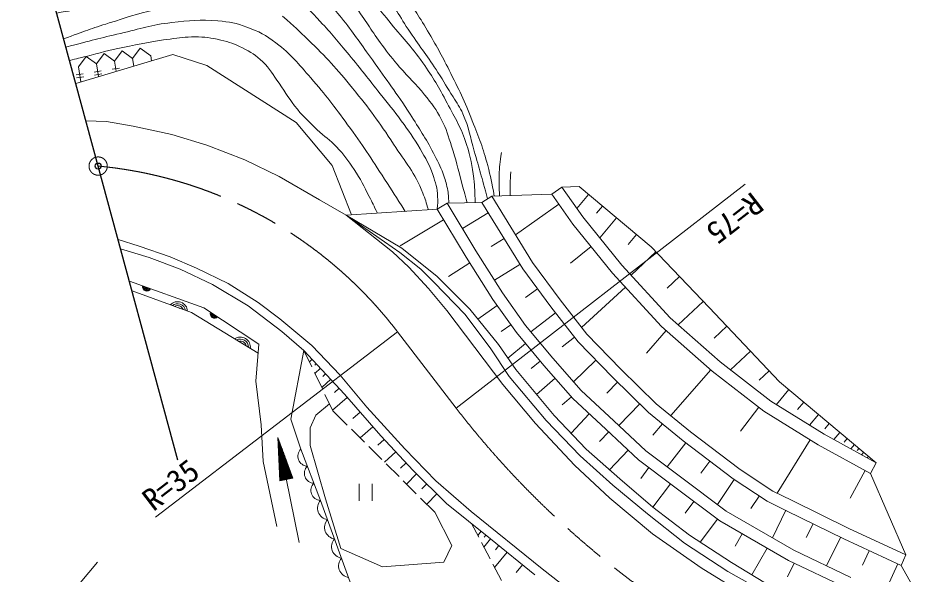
# Model space of a CAD drawing. Units: millimetres, scale not verified. Extents: x 40000 to 680000, y 20000 to 380000.
# Drawn here: x 79108 to 153830, y 275150 to 320835 of the extents above; entities that cross this region are included whole.
import ezdxf
from ezdxf.enums import TextEntityAlignment as Align

# ---------------------------------------------------------------- set-up
doc = ezdxf.new("R2010")
doc.units = ezdxf.units.MM
doc.header["$LTSCALE"] = 1000
doc.header["$PDMODE"] = 32
doc.header["$PDSIZE"] = 500
doc.linetypes.add('CHAIN', pattern=[18.5, 12, -1.5, 3.5, -1.5])
for name, color, linetype, lineweight in [('M-BMK', 2, 'CHAIN', 13), ('M-BMK-OTRS', 5, 'Continuous', 25), ('M-STR-HTXT', 7, 'Continuous', 13), ('M-WORK', 1, 'Continuous', 13)]:
    doc.layers.add(name, color=color, linetype=linetype, lineweight=lineweight)
doc.layers.add('M-OTRS', color=6, linetype='Continuous')
doc.styles.add('ＭＳ ゴシック', font='')
doc.styles.get('ＭＳ ゴシック').set_extended_font_data('MS Gothic')

msp = doc.modelspace()

# ---------------------------------------------------------------- linework, layer by layer
at = {"layer": 'M-BMK'}
msp.add_line((110234, 295091), (115047, 288822), dxfattribs=at)
msp.add_circle((85668, 308698), 750, dxfattribs=at)
for centre, radius, start, end in [((82417, 273849), 35000, 37.36686, 84.67184), ((174390, 334686), 75000, 217.69929, 287.42829)]:
    msp.add_arc(centre, radius, start, end, dxfattribs=at)
at = {"layer": 'M-BMK-OTRS'}
for p, q in [((85668, 308698), (79119, 332825)), ((92216, 284571), (85668, 308698))]:
    msp.add_line(p, q, dxfattribs=at)
at = {"layer": 'M-OTRS'}
msp.add_point((85668, 308698), dxfattribs=at)
at = {"layer": 'M-STR-HTXT'}
for p, q in [((115047, 288822), (138751, 307211)), ((110234, 295091), (90385, 279892)), ((85624, 276173), (77163, 266253))]:
    msp.add_line(p, q, dxfattribs=at)
at = {"layer": 'M-WORK'}
for p, q in [((89128, 318388), (88500, 317533)), ((89128, 318388), (89983, 317760)), ((83825, 315486), (91792, 317864)), ((84680, 317705), (84052, 316850)), ((84680, 317705), (85535, 317078)), ((86162, 317933), (85535, 317078)), ((86162, 317933), (87017, 317305)), ((87645, 318160), (87017, 317305)), ((87645, 318160), (88500, 317533)), ((89983, 317760), (90047, 317343)), ((91792, 317864), (94590, 316958)), ((84052, 316850), (84242, 315614)), ((85535, 317078), (85694, 316043)), ((87017, 317305), (87145, 316477)), ((88500, 317533), (88596, 316910)), ((94590, 316958), (101916, 312270)), ((84444, 316278), (83851, 316187)), ((85926, 316505), (85333, 316414)), ((85964, 316258), (85371, 316167)), ((87409, 316733), (86816, 316642)), ((84482, 316031), (83888, 315940)), ((84656, 312425), (86342, 312344)), ((86342, 312344), (88553, 311971)), ((88553, 311971), (91723, 311278)), ((101916, 312270), (104873, 308753)), ((91723, 311278), (94574, 310426)), ((94574, 310426), (97717, 309200)), ((97717, 309200), (100515, 307842)), ((104873, 308753), (106448, 304698)), ((100515, 307842), (103845, 305924)), ((122900, 306387), (117965, 306215)), ((122900, 306387), (123717, 306964)), ((124632, 303936), (122900, 306387)), ((123717, 306964), (125134, 307013)), ((125430, 304539), (123717, 306964)), ((125901, 306372), (124945, 305226)), ((125134, 307013), (131052, 302075)), ((103845, 305924), (106029, 304672)), ((113489, 305151), (114301, 305644)), ((117156, 305717), (114301, 305644)), ((114301, 305644), (116671, 301733)), ((117156, 305717), (117965, 306215)), ((120512, 300256), (117156, 305717)), ((121301, 300788), (117965, 306215)), ((106029, 304672), (113489, 305151)), ((113489, 305151), (115864, 301233)), ((123477, 305570), (119910, 303050)), ((127048, 305416), (126570, 304842)), ((106029, 304672), (110585, 301954)), ((106029, 304672), (110437, 301613)), ((109820, 301670), (106029, 304672)), ((114007, 304296), (110454, 302142)), ((117679, 304866), (115562, 303564)), ((128640, 300566), (125430, 304539)), ((128195, 304459), (126823, 302815)), ((127882, 299913), (124632, 303936)), ((89021, 302125), (87301, 302680)), ((118981, 302748), (117922, 302097)), ((129839, 303088), (129153, 302266)), ((87509, 301914), (89847, 301193)), ((91579, 301246), (89021, 302125)), ((110585, 301954), (113489, 299636)), ((126119, 302095), (124420, 300723)), ((131052, 302075), (135821, 297094)), ((89847, 301193), (92405, 300234)), ((93737, 300313), (91579, 301246)), ((111165, 300409), (109820, 301670)), ((110437, 301613), (112142, 300228)), ((115864, 301233), (118066, 297752)), ((116671, 301733), (118856, 298280)), ((131439, 301669), (129401, 299734)), ((112764, 298650), (111165, 300409)), ((116170, 300749), (114414, 299638)), ((120283, 300630), (118185, 299341)), ((123574, 297713), (121301, 300788)), ((132606, 296233), (128640, 300566)), ((92405, 300234), (95042, 298981)), ((96348, 299061), (93737, 300313)), ((112142, 300228), (113226, 299162)), ((113489, 299636), (116179, 296946)), ((122817, 297139), (120512, 300256)), ((131905, 295517), (127882, 299913)), ((95042, 298981), (97973, 297223)), ((98799, 297490), (96348, 299061)), ((113226, 299162), (115783, 296516)), ((133373, 299631), (132354, 298664)), ((114282, 296852), (112764, 298650)), ((118856, 298280), (120738, 295613)), ((121715, 298629), (120725, 297897)), ((128936, 298761), (125328, 295458)), ((100584, 296158), (98799, 297490)), ((118066, 297752), (119984, 295035)), ((125772, 294887), (123574, 297713)), ((135307, 297594), (133264, 295654)), ((97973, 297223), (100743, 295119)), ((118878, 290778), (114282, 296852)), ((116179, 296946), (118524, 294042)), ((118417, 297254), (116833, 296136)), ((123191, 296658), (121175, 295090)), ((125055, 294262), (122817, 297139)), ((135821, 297094), (141575, 290993)), ((103194, 293973), (100584, 296158)), ((115783, 296516), (117897, 293710)), ((136697, 292640), (132606, 296233)), ((119535, 295670), (118743, 295111)), ((120738, 295613), (122970, 292935)), ((132277, 295191), (130663, 293353)), ((136061, 291868), (131905, 295517)), ((137247, 295551), (136226, 294581)), ((100743, 295119), (102555, 293573)), ((119984, 295035), (122249, 292317)), ((124759, 294642), (123751, 293858)), ((128551, 292030), (125772, 294887)), ((98600, 291054), (98849, 294091)), ((105539, 291522), (103194, 293973)), ((117897, 293710), (119406, 291419)), ((118524, 294042), (119936, 291991)), ((120727, 294143), (119283, 292939)), ((127879, 291358), (125055, 294262)), ((101466, 287931), (102555, 293573)), ((102555, 293573), (105875, 289987)), ((102555, 293573), (103203, 292217)), ((122970, 292935), (125301, 290290)), ((139187, 293508), (137565, 291968)), ((103234, 292840), (103007, 292629)), ((103574, 292473), (103460, 292367)), ((121931, 292698), (121209, 292096)), ((122249, 292317), (124620, 289626)), ((126500, 292776), (124675, 291001)), ((140868, 289413), (136697, 292640)), ((103419, 291766), (104066, 290413)), ((103914, 292106), (103458, 291684)), ((104335, 291650), (104108, 291439)), ((107723, 288911), (105539, 291522)), ((119406, 291419), (122425, 287813)), ((119936, 291991), (123079, 288234)), ((131470, 289189), (128551, 292030)), ((135952, 291963), (132658, 288212)), ((140297, 288591), (136061, 291868)), ((140727, 291886), (139916, 291116)), ((99044, 287449), (98600, 291054)), ((104757, 291195), (104019, 290511)), ((121555, 287581), (118878, 290778)), ((123164, 291279), (121649, 289943)), ((128286, 290961), (127399, 290049)), ((130836, 288481), (127879, 291358)), ((141575, 290993), (149514, 284353)), ((104281, 289962), (104929, 288606)), ((105441, 290456), (105071, 290115)), ((105875, 289987), (108859, 286550)), ((125301, 290290), (127986, 287789)), ((142346, 290348), (141326, 289128)), ((106115, 289710), (104904, 288659)), ((124499, 289763), (123741, 289096)), ((124620, 289626), (127337, 287096)), ((130111, 289186), (128386, 287413)), ((134276, 286882), (131470, 289189)), ((145250, 286684), (140868, 289413)), ((143566, 289328), (143056, 288718)), ((103523, 288253), (104660, 289169)), ((104929, 288606), (106100, 287442)), ((107167, 288499), (106561, 287973)), ((110840, 285475), (107723, 288911)), ((133686, 286137), (130836, 288481)), ((139895, 288901), (138368, 286927)), ((144746, 285820), (140297, 288591)), ((102310, 285469), (101466, 287931)), ((103061, 287223), (103523, 288253)), ((122425, 287813), (125214, 284901)), ((123079, 288234), (125717, 285464)), ((125964, 288375), (124471, 286772)), ((127986, 287789), (130613, 285320)), ((144787, 288307), (144053, 287430)), ((99222, 284447), (99044, 287449)), ((103079, 285749), (103061, 287223)), ((106455, 287090), (107519, 286033)), ((108218, 287288), (107171, 286378)), ((124752, 284145), (121555, 287581)), ((127337, 287096), (130001, 284591)), ((131965, 287552), (131180, 286597)), ((145664, 287573), (145297, 287135)), ((100417, 286411), (100577, 282871)), ((101655, 283091), (100417, 286411)), ((100717, 284941), (100417, 286411)), ((109139, 286251), (108632, 285777)), ((108859, 286550), (111523, 283700)), ((127565, 286881), (126815, 286083)), ((138340, 283794), (134276, 286882)), ((144103, 286220), (141376, 281842)), ((149514, 284353), (145250, 286684)), ((146542, 286839), (146047, 286248)), ((147133, 286345), (146886, 286049)), ((101067, 282971), (100432, 286089)), ((101018, 282961), (100446, 285767)), ((100969, 282951), (100461, 285445)), ((101165, 282991), (100530, 286109)), ((101214, 283001), (100642, 285807)), ((101263, 283011), (100755, 285505)), ((104322, 281397), (103079, 285749)), ((107874, 285680), (108938, 284623)), ((113378, 282857), (110840, 285475)), ((125717, 285464), (128487, 283013)), ((133882, 285988), (132372, 284001)), ((137789, 283020), (133686, 286137)), ((149035, 283476), (144746, 285820)), ((147724, 285851), (147426, 285495)), ((148107, 285530), (147959, 285352)), ((100920, 282941), (100475, 285124)), ((100871, 282931), (100490, 284802)), ((102170, 277805), (100717, 284941)), ((100817, 284451), (100717, 284941)), ((101312, 283021), (100867, 285203)), ((101361, 283031), (100980, 284902)), ((110086, 285237), (109176, 284387)), ((125214, 284901), (127905, 282494)), ((129161, 285381), (127639, 283763)), ((130613, 285320), (133448, 283194)), ((148491, 285209), (148321, 285006)), ((148874, 284888), (148789, 284787)), ((100323, 279101), (99222, 284447)), ((100822, 282921), (100504, 284480)), ((100773, 282911), (100519, 284158)), ((101410, 283041), (101092, 284600)), ((101459, 283051), (101205, 284298)), ((101508, 283061), (101317, 283996)), ((109293, 284270), (110357, 283213)), ((110937, 284327), (110482, 283902)), ((127669, 281427), (124752, 284145)), ((130001, 284591), (132878, 282433)), ((130856, 283950), (130189, 283062)), ((135869, 284478), (135114, 283485)), ((149514, 284353), (149035, 283476)), ((100724, 282901), (100533, 283836)), ((100675, 282891), (100548, 283515)), ((101557, 283071), (101430, 283694)), ((101606, 283081), (101542, 283393)), ((111799, 283429), (110980, 282593)), ((111523, 283700), (114267, 281009)), ((141031, 282009), (138340, 283794)), ((148607, 283709), (147371, 281446)), ((151952, 276778), (149035, 283476)), ((100626, 282881), (100562, 283193)), ((100577, 282871), (101655, 283091)), ((107094, 282624), (107094, 281224)), ((108144, 281224), (108144, 282624)), ((110711, 282861), (111775, 281804)), ((112634, 282610), (112225, 282192)), ((116282, 280353), (113378, 282857)), ((127905, 282494), (130755, 280150)), ((128487, 283013), (131178, 280695)), ((132633, 282618), (131186, 280689)), ((133448, 283194), (137212, 280377)), ((137859, 282973), (136494, 280915)), ((140560, 281181), (137789, 283020)), ((113470, 281791), (112640, 280945)), ((132878, 282433), (136688, 279583)), ((142575, 281262), (141031, 282009)), ((105590, 277321), (104322, 281397)), ((112130, 281451), (113301, 280287)), ((114267, 281009), (117863, 278105)), ((131146, 278510), (127669, 281427)), ((134563, 281173), (133841, 280208)), ((139918, 281607), (139235, 280578)), ((142158, 280409), (140560, 281181)), ((147257, 278948), (142575, 281262)), ((113301, 280287), (114686, 277543)), ((122116, 275637), (116282, 280353)), ((131178, 280695), (134188, 278404)), ((137212, 280377), (142752, 277174)), ((142090, 280442), (141000, 278187)), ((146847, 278091), (142158, 280409)), ((130755, 280150), (133792, 277752)), ((136493, 279728), (135074, 277832)), ((136688, 279583), (142309, 276333)), ((116902, 278233), (116318, 279353)), ((117096, 278725), (116822, 278386)), ((144335, 279333), (143780, 278210)), ((151952, 276778), (147257, 278948)), ((117874, 278097), (117326, 277421)), ((117485, 278411), (117348, 278241)), ((117863, 278105), (121513, 275148)), ((135142, 275713), (131146, 278510)), ((134188, 278404), (137652, 276166)), ((138529, 278519), (137936, 277493)), ((146580, 278223), (145430, 275895)), ((151553, 275915), (146847, 278091)), ((109012, 275812), (105590, 277321)), ((114686, 277543), (114047, 276185)), ((117827, 276460), (117134, 277790)), ((118550, 277549), (118276, 277211)), ((133792, 277752), (137335, 275408)), ((140579, 277333), (139318, 275151)), ((119226, 277001), (118203, 275739)), ((142752, 277174), (147428, 274941)), ((148934, 277126), (148389, 275948)), ((151952, 276778), (151553, 275915)), ((114047, 276185), (109012, 275812)), ((118753, 274687), (118059, 276017)), ((120488, 275979), (119977, 275348)), ((137652, 276166), (141062, 274088)), ((142781, 276107), (142238, 274970)), ((142309, 276333), (147051, 274068)), ((151290, 276037), (150273, 273837)), ((151553, 275915), (153428, 272612)), ((127338, 271561), (122116, 275637)), ((138938, 273395), (135142, 275713)), ((137335, 275408), (140852, 273463))]:
    msp.add_line(p, q, dxfattribs=at)
for points in [[(88233, 299245), (94346, 297066), (98849, 294091)], [(98786, 293331), (93334, 296666), (88446, 298460)], [(102310, 285469), (103908, 281260), (106794, 273352)]]:
    msp.add_lwpolyline(points, dxfattribs=at)
for centre, radius, start, end in [((89664, 298792), 354, 169.17983, 331.585), ((89664, 298792), 283, 171.40387, 329.36097), ((89664, 298792), 212, 175.15019, 325.61464), ((89664, 298792), 142, 182.86192, 317.90291), ((89664, 298792), 100, 193.17958, 307.58525), ((92186, 296755), 812, 2.46764, 137.22791), ((92186, 296755), 650, 8.58343, 131.11212), ((92186, 296755), 488, 19.71612, 119.97944), ((92186, 296755), 325, 53.90541, 85.79015), ((95219, 296554), 354, 155.3427, 317.74788), ((95219, 296554), 283, 157.56674, 315.52384), ((95219, 296554), 212, 161.31306, 311.77751), ((95219, 296554), 142, 169.02479, 304.06578), ((95219, 296554), 100, 179.34245, 293.74812), ((97344, 293847), 812, 351.16045, 125.92072), ((97344, 293847), 650, 357.27624, 119.80493), ((97344, 293847), 488, 8.40893, 108.67225), ((97344, 293847), 325, 42.59822, 74.48296), ((102869, 284879), 813, 133.44361, 268.14462), ((103402, 283476), 813, 133.44361, 268.14462), ((103934, 282073), 813, 133.44361, 268.14462), ((104628, 280626), 959, 138.63291, 261.46757), ((105205, 279045), 959, 138.63291, 261.46757), ((105782, 277463), 959, 138.63291, 261.46757), ((106359, 275882), 959, 138.63291, 261.46757)]:
    msp.add_arc(centre, radius, start, end, dxfattribs=at)
for points, knots in [([(115936, 305686), (115720, 306516), (115664, 306728), (115485, 307394), (115177, 308540), (115048, 309197), (114671, 310322), (114381, 311187), (114266, 311697), (113845, 312506), (113399, 313364), (113060, 313800), (112460, 314558), (111719, 315493), (111186, 315917), (110408, 316822), (109819, 317507), (109509, 317909), (108970, 318634), (108125, 319768), (107736, 320464), (106918, 321617), (106138, 322718), (105759, 323380), (104894, 324415), (103836, 325679), (103349, 326079), (101883, 327372)], [0, 0, 0, 0, 1, 1, 1, 2, 2, 2, 3, 3, 3, 4, 4, 4, 5, 5, 5, 6, 6, 6, 7, 7, 7, 8, 8, 8, 9, 9, 9, 9]), ([(81922, 322496), (82536, 322696), (82713, 322772), (83211, 322973), (84406, 323456), (84980, 323933), (86141, 324492), (87176, 324989), (87760, 325278), (88859, 325611), (90460, 326096), (91404, 326237), (93068, 326410), (94672, 326577), (95606, 326675), (97197, 326410), (98766, 326149), (99676, 325944), (101087, 325211), (102131, 324668), (102576, 324127), (103431, 323319), (104444, 322363), (104935, 321746), (105802, 320655), (106780, 319425), (107261, 318685), (108173, 317405), (109402, 315682), (110120, 314736), (111264, 312956), (112051, 311731), (112512, 311052), (113182, 309759), (113520, 309106), (113732, 308746), (113981, 308054), (114146, 307596), (114237, 307334), (114327, 306855), (114415, 306390), (114423, 306206), (114444, 305647)], [0, 0, 0, 0, 1, 1, 1, 2, 2, 2, 3, 3, 3, 4, 4, 4, 5, 5, 5, 6, 6, 6, 7, 7, 7, 8, 8, 8, 9, 9, 9, 10, 10, 10, 11, 11, 11, 12, 12, 12, 13, 13, 13, 14, 14, 14, 14]), ([(104661, 326537), (105714, 325322), (105988, 325000), (106818, 323997), (107895, 322697), (108451, 321930), (109509, 320614), (110594, 319265), (111310, 318592), (112306, 317177), (113175, 315944), (113602, 315208), (114304, 313874), (114989, 312572), (115456, 311865), (115903, 310464), (116242, 309400), (116368, 308776), (116489, 307667), (116573, 306903), (116590, 306618), (116595, 305703)], [0, 0, 0, 0, 1, 1, 1, 2, 2, 2, 3, 3, 3, 4, 4, 4, 5, 5, 5, 6, 6, 6, 7, 7, 7, 7]), ([(106515, 325684), (107726, 324546), (108105, 324172), (108993, 323087), (110004, 321850), (110374, 321012), (111271, 319690), (112153, 318389), (112693, 317691), (113549, 316373), (114048, 315603), (114313, 315161), (114787, 314375), (115112, 313838), (115346, 313563), (115600, 312990), (116107, 311846), (116180, 311126), (116532, 309926), (116980, 308401), (117110, 307906), (117623, 306005)], [0, 0, 0, 0, 1, 1, 1, 2, 2, 2, 3, 3, 3, 4, 4, 4, 5, 5, 5, 6, 6, 6, 7, 7, 7, 7]), ([(113489, 305151), (113544, 305617), (113544, 305784), (113528, 306189), (113500, 306914), (113351, 307312), (113129, 308001), (112847, 308873), (112544, 309309), (112090, 310106), (111551, 311051), (111177, 311538), (110544, 312423), (109907, 313316), (109494, 313775), (108813, 314635), (107820, 315888), (107279, 316603), (106255, 317831), (105349, 318920), (104860, 319549), (103884, 320575), (103109, 321392), (102712, 321905), (101806, 322574), (100700, 323390), (100045, 323866), (98743, 324305), (97275, 324800), (96348, 324793), (94800, 324731), (93231, 324669), (92365, 324424), (90830, 324092), (89912, 323893), (89396, 323772), (88513, 323453), (87707, 323162), (87327, 322833), (86541, 322494), (85785, 322167), (85358, 321985), (84570, 321748), (83686, 321482), (83343, 321434), (82258, 321260)], [0, 0, 0, 0, 1, 1, 1, 2, 2, 2, 3, 3, 3, 4, 4, 4, 5, 5, 5, 6, 6, 6, 7, 7, 7, 8, 8, 8, 9, 9, 9, 10, 10, 10, 11, 11, 11, 12, 12, 12, 13, 13, 13, 14, 14, 14, 15, 15, 15, 15]), ([(118168, 306222), (117964, 307415), (117884, 307769), (117633, 308745), (117257, 310209), (116929, 310998), (116372, 312404), (115713, 314069), (115280, 314979), (114472, 316577), (113822, 317863), (113432, 318571), (112696, 319810), (111889, 321168), (111581, 321611), (110494, 323202)], [0, 0, 0, 0, 1, 1, 1, 2, 2, 2, 3, 3, 3, 4, 4, 4, 5, 5, 5, 5]), ([(82831, 319149), (84616, 319797), (85096, 319973), (86568, 320442), (88000, 320899), (88798, 321181), (90262, 321526), (91606, 321843), (92365, 322051), (93743, 322147), (95198, 322249), (95783, 322171), (97473, 321970)], [0, 0, 0, 0, 1, 1, 1, 2, 2, 2, 3, 3, 3, 4, 4, 4, 4]), ([(110863, 304982), (110059, 306264), (109844, 306595), (109177, 307619), (108024, 309389), (107392, 310393), (106140, 312095), (105009, 313630), (104372, 314492), (103121, 315931), (102081, 317127), (101515, 317840), (100261, 318808), (99423, 319455), (98874, 319737), (97881, 320105), (96989, 320435), (96449, 320536), (95501, 320620), (94021, 320751), (93177, 320641), (91701, 320478), (90037, 320294), (89140, 319966), (87509, 319590), (85746, 319183), (85175, 319029), (83019, 318456)], [0, 0, 0, 0, 1, 1, 1, 2, 2, 2, 3, 3, 3, 4, 4, 4, 5, 5, 5, 6, 6, 6, 7, 7, 7, 8, 8, 8, 9, 9, 9, 9]), ([(100794, 321011), (101822, 320109), (102100, 319840), (102907, 319057), (104418, 317592), (105223, 316721), (106548, 315087), (107946, 313365), (108700, 312368), (109905, 310505), (110899, 308969), (111652, 308192), (112303, 306482), (112505, 305952), (112597, 305747), (112764, 305104)], [0, 0, 0, 0, 1, 1, 1, 2, 2, 2, 3, 3, 3, 4, 4, 4, 5, 5, 5, 5]), ([(83319, 317351), (83978, 317526), (84148, 317569), (84680, 317705), (85857, 318006), (86515, 318186), (87704, 318435), (89208, 318750), (90054, 318919), (91576, 319128), (92363, 319236), (92807, 319302), (93601, 319306), (94440, 319309), (94915, 319231), (95732, 319039), (96450, 318871), (96851, 318734), (97508, 318400), (98212, 318042), (98613, 317814), (99178, 317263), (99795, 316662), (100002, 316201), (100510, 315505), (101115, 314676), (101364, 314145), (102019, 313356), (102605, 312650), (102991, 312303), (103653, 311669), (104250, 311098), (104669, 310867), (105234, 310265), (105860, 309599), (106161, 309176), (106673, 308418), (107229, 307595), (107465, 307084), (107916, 306198), (108184, 305671), (108273, 305494), (108578, 304835)], [0, 0, 0, 0, 1, 1, 1, 2, 2, 2, 3, 3, 3, 4, 4, 4, 5, 5, 5, 6, 6, 6, 7, 7, 7, 8, 8, 8, 9, 9, 9, 10, 10, 10, 11, 11, 11, 12, 12, 12, 13, 13, 13, 14, 14, 14, 14]), ([(118613, 306237), (118566, 307040), (118555, 307279), (118577, 307946), (118600, 308680), (118638, 308941), (118754, 309817)], [0, 0, 0, 0, 1, 1, 1, 2, 2, 2, 2]), ([(119536, 308219), (119498, 307755), (119488, 307628), (119476, 307248), (119465, 306865), (119467, 306736), (119477, 306268)], [0, 0, 0, 0, 1, 1, 1, 2, 2, 2, 2])]:
    msp.add_open_spline(points, degree=3, knots=knots, dxfattribs=at)

# ---------------------------------------------------------------- texts
at = {"layer": 'M-STR-HTXT', "style": 'ＭＳ ゴシック'}
for s, rotation, p in [('R=75', 217.804, (137914, 304401)), ('R=35', 37.444, (91621, 282536))]:
    msp.add_text(s, height=1833, rotation=rotation, dxfattribs=at).set_placement(p, align=Align.MIDDLE_CENTER)

doc.saveas('drawing.dxf')
